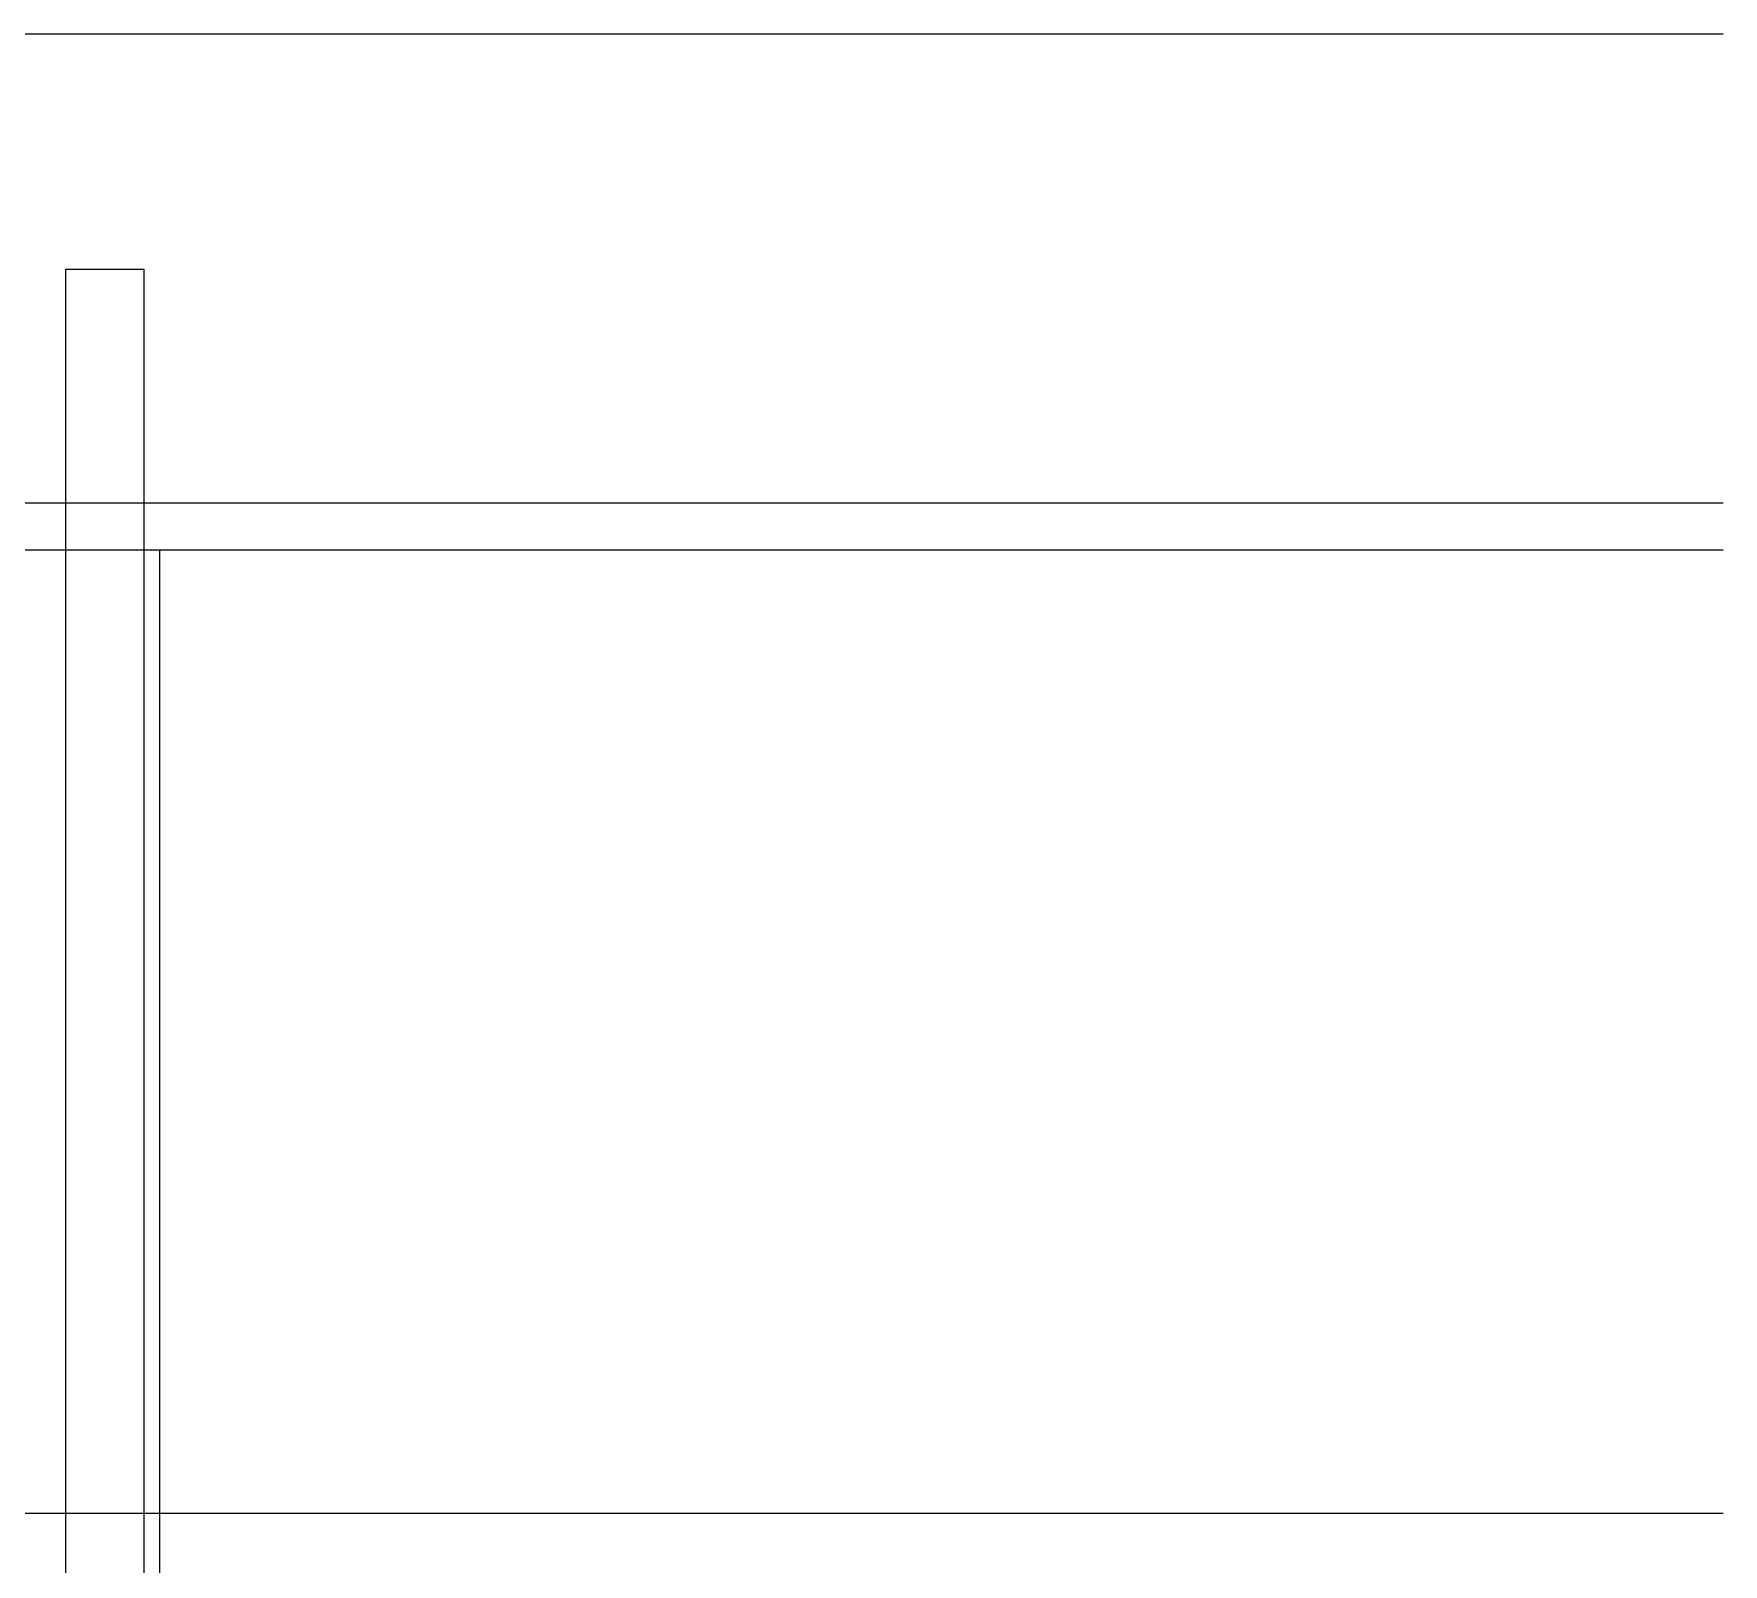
# Model space of a CAD drawing. Header units: millimetres. Extents: x -71336 to -33468, y -26189 to 22712.
# Drawn here: x -63691 to -62611, y -16668 to -15689 of the extents above; entities that cross this region are included whole.
import ezdxf

# ---------------------------------------------------------------- set-up
doc = ezdxf.new("R2010")
doc.units = ezdxf.units.MM
doc.layers.add('SC - Containment', color=30, linetype='Continuous')
doc.layers.add('SC - Xlines', color=252, linetype='Continuous', plot=False)

# ---------------------------------------------------------------- blocks, each defined once
blk = doc.blocks.new('*U110')
at = {"layer": 'SC - Xlines', "ltscale": 5}
blk.add_lwpolyline([(-4250, 0), (4250, 0)], dxfattribs=at)
blk = doc.blocks.new('*U111')
at = {"layer": 'SC - Xlines', "color": 0, "linetype": 'ByBlock', "lineweight": -2, "transparency": 16777216}
blk.add_blockref('*U110', (0, 300), dxfattribs=at)

msp = doc.modelspace()

# ---------------------------------------------------------------- linework, layer by layer
at = {"color": 7, "linetype": 'Continuous', "lineweight": 0, "ltscale": 3}
msp.add_line((-63611.023, -16019.268), (-63611.023, -18768.854), dxfattribs=at)
for points in [[(-64611.023, -15688.854), (-62611.023, -15688.854)], [(-64611.023, -15988.854), (-62611.023, -15988.854)], [(-64611.023, -16018.854), (-62611.023, -16018.854)]]:
    msp.add_lwpolyline(points)
at = {"layer": 'SC - Containment', "ltscale": 0.2}
msp.add_lwpolyline([(-63671.023, -15839.354), (-63621.023, -15839.354), (-63621.023, -18958.681), (-63671.023, -18958.681)], close=True, dxfattribs=at)

# ---------------------------------------------------------------- block references
at = {"layer": 'SC - Xlines', "ltscale": 5}
msp.add_blockref('*U111', (-66861.022, -16934.968), dxfattribs=at)

doc.saveas('drawing.dxf')
